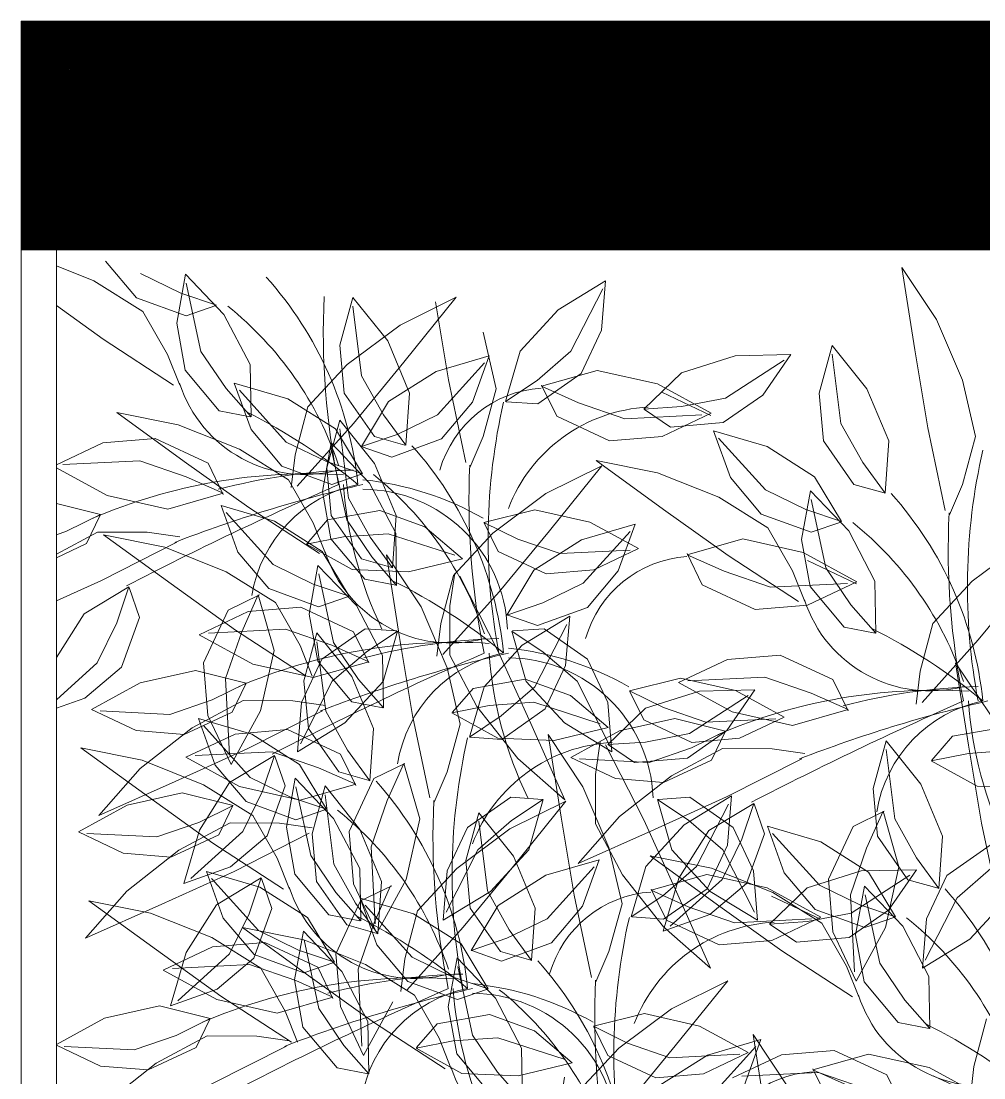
# Model space of a CAD drawing. Header units: millimetres. Extents: x 935 to 13922, y 3203 to 7816.
# Drawn here: x 8413.2 to 8522.7, y 5113.6 to 5233.8 of the extents above; entities that cross this region are included whole.
import ezdxf

# ---------------------------------------------------------------- set-up
doc = ezdxf.new("R2010")
doc.units = ezdxf.units.MM
doc.layers.get('0').update_dxf_attribs({"lineweight": 20})
for name, color, linetype, lineweight in [('campiture', 253, 'Continuous', 0), ('carpiture', 253, 'Continuous', 0), ('finestre', 141, 'Continuous', 13)]:
    doc.layers.add(name, color=color, linetype=linetype, lineweight=lineweight)
doc.layers.add('PIANTE', color=7, linetype='Continuous', lineweight=5, true_color=0x007a00)

msp = doc.modelspace()

# ---------------------------------------------------------------- hatches: boundary and pattern name
at = {"layer": 'carpiture'}
h = msp.add_hatch(dxfattribs=at)
h.set_pattern_fill('ANSI31', color=256)
h.set_pattern_definition([(45, (5391.77188, 3674.37298), (-0.0883883476, 0.0883883476), [])])
h.paths.add_polyline_path([(8723.07, 4907.79), (8693.22, 4907.79), (8413.22, 4907.79), (8413.22, 4877.79), (8723.07, 4877.79)])
h.paths.add_polyline_path([(8693.22, 4909.99), (8417.22, 4909.99), (8417.22, 4907.79), (8693.22, 4907.79)])
h.paths.add_polyline_path([(8723.07, 5207.79), (8693.22, 5207.79), (8693.22, 4907.79), (8723.07, 4907.79)])
h.paths.add_polyline_path([(8723.07, 5233.79), (8413.23, 5233.79), (8413.23, 5207.79), (8627.22, 5207.79), (8723.07, 5207.79)])

# ---------------------------------------------------------------- linework, layer by layer
for p, q in [((8413.23, 5207.79), (8413.23, 5233.79)), ((8413.23, 5233.79), (8723.07, 5233.79)), ((8627.22, 5207.79), (8417.22, 5207.79))]:
    msp.add_line(p, q)
at = {"layer": 'campiture'}
msp.add_line((8413.23, 5207.79), (8627.22, 5207.79), dxfattribs=at)
at = {"layer": 'finestre'}
for p, q in [((8413.22, 4907.79), (8413.22, 5207.79)), ((8417.22, 4907.79), (8417.22, 5207.79))]:
    msp.add_line(p, q, dxfattribs=at)
at = {"layer": 'PIANTE'}
for p, q in [((8426.32, 5202.34), (8422.8, 5206.5)), ((8421.49, 5204.27), (8417.22, 5205.98)), ((8431.37, 5202.87), (8426.8, 5205.09)), ((8430.91, 5199.46), (8431.91, 5205)), ((8431.91, 5205), (8436.28, 5200.42)), ((8517.31, 5199.87), (8513.36, 5205.79)), ((8513.36, 5205.79), (8514.84, 5196.41)), ((8427.07, 5200.78), (8421.49, 5204.27)), ((8433.67, 5196.23), (8432, 5204.01)), ((8479.69, 5204.25), (8474.3, 5200.97)), ((8479.23, 5198.64), (8479.69, 5204.25)), ((8435.45, 5201.48), (8431.37, 5202.87)), ((8475.73, 5196.24), (8479.36, 5203.33)), ((8417.22, 5201.44), (8422.54, 5197.64)), ((8431.98, 5200.28), (8426.32, 5202.34)), ((8435.37, 5201.45), (8431.98, 5200.28)), ((8449.47, 5196.93), (8450.95, 5202.35)), ((8450.95, 5202.35), (8454.9, 5197.42)), ((8451.94, 5193.47), (8450.95, 5201.37)), ((8456.31, 5199.23), (8462.69, 5202.39)), ((8462.69, 5202.39), (8456.72, 5195)), ((8460.33, 5201.86), (8461.81, 5192.98)), ((8429.87, 5195.89), (8427.07, 5200.78)), ((8436.28, 5200.42), (8439.25, 5194.74)), ((8474.3, 5200.97), (8469.95, 5196.24)), ((8431.88, 5194.09), (8430.91, 5199.46)), ((8450.3, 5194.73), (8456.31, 5199.23)), ((8520.27, 5192.96), (8517.31, 5199.87)), ((8467.24, 5191.99), (8465.76, 5198.41)), ((8476.91, 5193.71), (8479.23, 5198.64)), ((8422.54, 5197.64), (8430.56, 5192.4)), ((8449.97, 5191.5), (8449.47, 5196.93)), ((8454.9, 5197.42), (8457.37, 5191.5)), ((8503.98, 5191.48), (8505.46, 5196.9)), ((8505.46, 5196.9), (8509.41, 5191.97)), ((8431.26, 5192.4), (8429.87, 5195.89)), ((8436.52, 5192.02), (8433.67, 5196.23)), ((8466.46, 5195.74), (8460.4, 5193.96)), ((8464.56, 5190.44), (8466.46, 5195.74)), ((8469.95, 5196.24), (8468.31, 5190.52)), ((8471.89, 5192.91), (8475.73, 5196.24)), ((8494.43, 5195.73), (8488.31, 5193.81)), ((8500.75, 5195.88), (8494.43, 5195.73)), ((8497.55, 5191.25), (8500.75, 5195.88)), ((8506.45, 5188.02), (8505.46, 5195.92)), ((8514.84, 5196.41), (8516.32, 5187.53)), ((8439.25, 5194.74), (8439.36, 5188.78)), ((8445.81, 5189.91), (8450.3, 5194.73)), ((8456.72, 5195), (8451, 5188.05)), ((8460.56, 5189.03), (8465.9, 5194.93)), ((8493.31, 5190.92), (8500, 5195.24)), ((8435.75, 5189.48), (8431.88, 5194.09)), ((8454.41, 5189.03), (8451.94, 5193.47)), ((8460.4, 5193.96), (8454.98, 5190.52)), ((8461.81, 5192.98), (8463.78, 5183.6)), ((8471.97, 5190.26), (8476.91, 5193.71)), ((8478.71, 5194.07), (8472.39, 5192.27)), ((8485.6, 5192.53), (8478.71, 5194.07)), ((8488.31, 5193.81), (8484.02, 5189.68)), ((8521.75, 5186.54), (8520.27, 5192.96)), ((8439.36, 5188.78), (8436.52, 5192.02)), ((8439.36, 5187.34), (8437.46, 5192.63)), ((8437.46, 5192.63), (8443.53, 5190.85)), ((8443.37, 5185.92), (8438.03, 5191.82)), ((8465.76, 5186.56), (8467.24, 5191.99)), ((8468.31, 5190.52), (8471.89, 5192.91)), ((8472.39, 5192.4), (8474.12, 5188.85)), ((8472.39, 5192.27), (8476.6, 5190.39)), ((8491.7, 5189.19), (8485.6, 5192.53)), ((8509.41, 5191.97), (8511.88, 5186.05)), ((8443.53, 5190.85), (8448.95, 5187.42)), ((8453.42, 5186.56), (8449.97, 5191.5)), ((8454.98, 5190.52), (8451.91, 5185.42)), ((8457.37, 5191.5), (8456.96, 5185.55)), ((8491.67, 5188.96), (8486.07, 5191.6)), ((8488.32, 5189.96), (8493.31, 5190.92)), ((8493.07, 5188.14), (8497.55, 5191.25)), ((8504.47, 5186.05), (8503.98, 5191.48)), ((8439.28, 5188.8), (8435.75, 5189.48)), ((8444.37, 5184.47), (8445.81, 5189.91)), ((8461.04, 5186.28), (8464.56, 5190.44)), ((8468.39, 5190.51), (8471.97, 5190.26)), ((8476.6, 5190.39), (8481.89, 5188.57)), ((8484.02, 5189.68), (8488.32, 5189.96)), ((8484.09, 5189.63), (8487.07, 5187.62)), ((8431.08, 5187.89), (8424.1, 5189.29)), ((8424.1, 5189.29), (8431.77, 5183.71)), ((8447.97, 5183), (8449.45, 5188.43)), ((8449.45, 5188.43), (8453.4, 5183.49)), ((8456.96, 5185.55), (8454.41, 5189.03)), ((8455.99, 5186.8), (8460.56, 5189.03)), ((8474.12, 5188.85), (8480.12, 5186.05)), ((8481.89, 5188.57), (8490.63, 5189.01)), ((8486.1, 5186.55), (8491.7, 5189.19)), ((8487.07, 5187.62), (8493.07, 5188.14)), ((8438.06, 5185.1), (8431.08, 5187.89)), ((8442.88, 5183.17), (8439.36, 5187.34)), ((8451, 5188.05), (8444.6, 5180.92)), ((8448.95, 5187.42), (8452.02, 5182.32)), ((8450.43, 5179.54), (8449.45, 5187.44)), ((8493.87, 5181.89), (8491.97, 5187.18)), ((8491.97, 5187.18), (8498.04, 5185.41)), ((8508.92, 5183.58), (8506.45, 5188.02)), ((8516.32, 5187.53), (8518.29, 5178.15)), ((8422.49, 5185.82), (8417.22, 5183.33)), ((8428.46, 5186.32), (8422.49, 5185.82)), ((8434.47, 5183.52), (8428.46, 5186.32)), ((8447.94, 5183.7), (8443.37, 5185.92)), ((8447.48, 5180.29), (8448.48, 5185.83)), ((8448.48, 5185.83), (8452.84, 5181.26)), ((8451.91, 5185.42), (8455.99, 5186.8)), ((8456.87, 5185.57), (8453.42, 5186.56)), ((8455.38, 5184.22), (8461.04, 5186.28)), ((8464.28, 5183.11), (8465.76, 5186.56)), ((8480.12, 5186.05), (8486.1, 5186.55)), ((8497.88, 5180.47), (8492.54, 5186.37)), ((8507.93, 5181.11), (8504.47, 5186.05)), ((8511.88, 5186.05), (8511.47, 5180.1)), ((8520.27, 5181.11), (8521.75, 5186.54)), ((8443.64, 5181.61), (8438.06, 5185.1)), ((8450.24, 5177.07), (8448.56, 5184.85)), ((8451.99, 5185.39), (8455.38, 5184.22)), ((8498.04, 5185.41), (8503.46, 5181.97)), ((8426.7, 5183.8), (8417.96, 5183.37)), ((8431.99, 5181.98), (8426.7, 5183.8)), ((8431.77, 5183.71), (8439.1, 5178.47)), ((8436.2, 5179.97), (8434.47, 5183.52)), ((8443.93, 5180.74), (8444.37, 5184.47)), ((8452.02, 5182.32), (8447.94, 5183.7)), ((8453.4, 5183.49), (8455.86, 5177.57)), ((8485.58, 5182.44), (8478.6, 5183.84)), ((8478.6, 5183.84), (8486.28, 5178.26)), ((8511.47, 5180.1), (8508.92, 5183.58)), ((8417.22, 5183), (8422.99, 5179.84)), ((8448.54, 5181.11), (8442.88, 5183.17)), ((8448.46, 5177.57), (8447.97, 5183)), ((8451.94, 5182.28), (8448.54, 5181.11)), ((8472.88, 5180.06), (8479.26, 5183.22)), ((8479.26, 5183.22), (8473.29, 5175.84)), ((8492.56, 5179.65), (8485.58, 5182.44)), ((8436.2, 5180.1), (8431.99, 5181.98)), ((8446.43, 5176.73), (8443.64, 5181.61)), ((8452.84, 5181.26), (8455.81, 5175.57)), ((8497.39, 5177.72), (8493.87, 5181.89)), ((8503.46, 5181.97), (8506.53, 5176.87)), ((8511.38, 5180.13), (8507.93, 5181.11)), ((8518.79, 5177.66), (8520.27, 5181.11)), ((8422.99, 5179.84), (8429.88, 5178.3)), ((8429.88, 5178.3), (8436.2, 5180.1)), ((8448.44, 5174.93), (8447.48, 5180.29)), ((8466.86, 5175.56), (8472.88, 5180.06)), ((8502.44, 5178.25), (8497.88, 5180.47)), ((8501.98, 5174.84), (8502.99, 5180.38)), ((8502.99, 5180.38), (8507.35, 5175.81)), ((8417.22, 5178.93), (8422.25, 5177.68)), ((8437.86, 5173.41), (8435.96, 5178.71)), ((8435.96, 5178.71), (8442.02, 5176.93)), ((8452.9, 5175.1), (8450.43, 5179.54)), ((8498.15, 5176.16), (8492.56, 5179.65)), ((8504.74, 5171.62), (8503.07, 5179.4)), ((8422.25, 5177.68), (8418.38, 5175.77)), ((8422.21, 5177.6), (8420.64, 5174.37)), ((8441.86, 5171.99), (8436.53, 5177.9)), ((8439.1, 5178.47), (8447.13, 5173.24)), ((8448.06, 5177.08), (8453.99, 5178.12)), ((8451.92, 5172.63), (8448.46, 5177.57)), ((8453.99, 5178.12), (8459.12, 5176.27)), ((8455.86, 5177.57), (8455.45, 5171.63)), ((8471.63, 5178.23), (8465.85, 5176.79)), ((8477.89, 5176.83), (8471.63, 5178.23)), ((8486.28, 5178.26), (8493.61, 5173.02)), ((8503.05, 5175.66), (8497.39, 5177.72)), ((8506.53, 5176.87), (8502.44, 5178.25)), ((8442.02, 5176.93), (8447.44, 5173.49)), ((8445.7, 5174.36), (8448.06, 5177.08)), ((8447.83, 5173.24), (8446.43, 5176.73)), ((8453.08, 5172.86), (8450.24, 5177.07)), ((8459.12, 5176.27), (8463.41, 5172.64)), ((8465.85, 5176.79), (8469.71, 5174.89)), ((8465.88, 5176.72), (8467.45, 5173.49)), ((8483.03, 5176.57), (8476.96, 5174.79)), ((8483.44, 5173.8), (8477.89, 5176.83)), ((8481.13, 5171.27), (8483.03, 5176.57)), ((8500.94, 5171.28), (8498.15, 5176.16)), ((8506.45, 5176.83), (8503.05, 5175.66)), ((8418.38, 5175.77), (8417.22, 5175.36)), ((8421.91, 5175.69), (8417.22, 5173.19)), ((8427.54, 5175.67), (8421.91, 5175.69)), ((8429.57, 5173.97), (8422.59, 5175.36)), ((8422.59, 5175.36), (8430.27, 5169.78)), ((8431.26, 5175.13), (8427.54, 5175.67)), ((8445.65, 5174.3), (8449.88, 5175.14)), ((8452.31, 5170.31), (8448.44, 5174.93)), ((8449.88, 5175.14), (8454.94, 5175.5)), ((8455.45, 5171.63), (8452.9, 5175.1)), ((8454.94, 5175.5), (8462.52, 5173.06)), ((8455.81, 5175.57), (8455.92, 5169.62)), ((8462.37, 5170.74), (8466.86, 5175.56)), ((8473.29, 5175.84), (8467.57, 5168.88)), ((8477.12, 5169.86), (8482.46, 5175.76)), ((8495.28, 5174.9), (8488.96, 5173.1)), ((8502.16, 5173.36), (8495.28, 5174.9)), ((8507.35, 5175.81), (8510.32, 5170.12)), ((8420.64, 5174.37), (8417.22, 5172.77)), ((8422.37, 5170.19), (8430.91, 5174.53)), ((8436.55, 5171.17), (8429.57, 5173.97)), ((8450.86, 5171.41), (8445.65, 5174.3)), ((8469.71, 5174.89), (8474.52, 5173.23)), ((8476.96, 5174.79), (8471.54, 5171.36)), ((8478.35, 5171.4), (8483.44, 5173.8)), ((8502.95, 5169.48), (8501.98, 5174.84)), ((8521.37, 5170.11), (8527.39, 5174.61)), ((8441.38, 5169.25), (8437.86, 5173.41)), ((8447.44, 5173.49), (8450.51, 5168.39)), ((8455.37, 5171.65), (8451.92, 5172.63)), ((8455.92, 5169.62), (8453.08, 5172.86)), ((8458.71, 5167.17), (8454.76, 5173.09)), ((8454.76, 5173.09), (8456.24, 5163.71)), ((8463.41, 5172.64), (8457.27, 5171.15)), ((8467.45, 5173.49), (8472.91, 5170.94)), ((8474.52, 5173.23), (8482.46, 5173.63)), ((8488.95, 5173.24), (8490.68, 5169.68)), ((8488.96, 5173.1), (8493.17, 5171.22)), ((8493.61, 5173.02), (8501.64, 5167.79)), ((8508.26, 5170.03), (8502.16, 5173.36)), ((8446.43, 5169.77), (8441.86, 5171.99)), ((8445.97, 5166.36), (8446.97, 5171.9)), ((8446.97, 5171.9), (8451.34, 5167.33)), ((8457.27, 5171.15), (8450.86, 5171.41)), ((8471.54, 5171.36), (8468.47, 5166.25)), ((8472.91, 5170.94), (8478.35, 5171.4)), ((8508.23, 5169.79), (8502.64, 5172.44)), ((8507.59, 5167.41), (8504.74, 5171.62)), ((8417.22, 5167.85), (8422.37, 5170.19)), ((8442.13, 5167.68), (8436.55, 5171.17)), ((8448.73, 5163.14), (8447.06, 5170.92)), ((8455.84, 5169.63), (8452.31, 5170.31)), ((8460.94, 5165.3), (8462.37, 5170.74)), ((8462.52, 5171.02), (8461.98, 5167.3)), ((8467.46, 5162.12), (8463.12, 5170.67)), ((8477.61, 5167.11), (8481.13, 5171.27)), ((8493.17, 5171.22), (8498.45, 5169.4)), ((8502.33, 5167.79), (8500.94, 5171.28)), ((8510.32, 5170.12), (8510.43, 5164.17)), ((8516.88, 5165.29), (8521.37, 5170.11)), ((8527.8, 5170.39), (8522.07, 5163.43)), ((8420.37, 5166.38), (8425.47, 5169.45)), ((8425.47, 5169.45), (8424.09, 5165.37)), ((8425.5, 5169.37), (8426.68, 5165.98)), ((8430.27, 5169.78), (8437.6, 5164.54)), ((8447.04, 5167.18), (8441.38, 5169.25)), ((8450.51, 5168.39), (8446.43, 5169.77)), ((8472.56, 5167.64), (8477.12, 5169.86)), ((8490.68, 5169.68), (8496.69, 5166.88)), ((8498.45, 5169.4), (8507.19, 5169.84)), ((8502.66, 5167.39), (8508.26, 5170.03)), ((8506.82, 5164.86), (8502.95, 5169.48)), ((8440.31, 5168.55), (8436.76, 5166.82)), ((8440.17, 5168.55), (8438.3, 5164.34)), ((8441.98, 5162.23), (8440.17, 5168.55)), ((8450.43, 5168.36), (8447.04, 5167.18)), ((8467.57, 5168.88), (8461.17, 5161.75)), ((8439.05, 5166.65), (8433.45, 5164.01)), ((8436.76, 5166.82), (8433.96, 5160.82)), ((8445.03, 5167.15), (8439.05, 5166.65)), ((8444.93, 5162.8), (8442.13, 5167.68)), ((8451.03, 5164.35), (8445.03, 5167.15)), ((8451.34, 5167.33), (8454.31, 5161.64)), ((8461.67, 5160.26), (8458.71, 5167.17)), ((8461.98, 5167.3), (8461.96, 5161.67)), ((8468.47, 5166.25), (8472.56, 5167.64)), ((8471.95, 5165.05), (8477.61, 5167.11)), ((8496.69, 5166.88), (8502.66, 5167.39)), ((8510.43, 5164.17), (8507.59, 5167.41)), ((8417.22, 5161.41), (8420.37, 5166.38)), ((8424.09, 5165.37), (8421.87, 5160.8)), ((8426.68, 5165.98), (8424.62, 5160.32)), ((8446.94, 5161), (8445.97, 5166.36)), ((8460.49, 5161.57), (8460.94, 5165.3)), ((8468.55, 5166.22), (8471.95, 5165.05)), ((8475.61, 5166.11), (8470.21, 5162.82)), ((8475.14, 5160.5), (8475.61, 5166.11)), ((8515.45, 5159.85), (8516.88, 5165.29)), ((8443.27, 5164.64), (8434.52, 5164.2)), ((8438.3, 5164.34), (8436.47, 5159.05)), ((8437.6, 5164.54), (8445.62, 5159.31)), ((8448.55, 5162.81), (8443.27, 5164.64)), ((8445.38, 5158.78), (8446.86, 5164.21)), ((8446.86, 5164.21), (8450.81, 5159.27)), ((8452.35, 5164.69), (8447.42, 5161.24)), ((8452.76, 5160.8), (8451.03, 5164.35)), ((8455.94, 5164.44), (8452.35, 5164.69)), ((8456.02, 5164.43), (8452.44, 5162.04)), ((8454.38, 5158.7), (8456.02, 5164.43)), ((8470.66, 5158.7), (8469.01, 5164.43)), ((8469.01, 5164.43), (8472.6, 5162.04)), ((8469.1, 5164.44), (8472.68, 5164.69)), ((8471.64, 5158.1), (8475.27, 5165.18)), ((8472.68, 5164.69), (8477.62, 5161.24)), ((8510.35, 5164.18), (8506.82, 5164.86)), ((8433.45, 5164.01), (8439.56, 5160.68)), ((8447.85, 5155.32), (8446.86, 5163.22)), ((8451.58, 5158.93), (8448.73, 5163.14)), ((8456.24, 5163.71), (8457.72, 5154.83)), ((8522.07, 5163.43), (8515.68, 5156.3)), ((8440.43, 5155.34), (8441.98, 5162.23)), ((8446.32, 5159.31), (8444.93, 5162.8)), ((8452.76, 5160.94), (8448.55, 5162.81)), ((8452.44, 5162.04), (8448.6, 5158.71)), ((8470.21, 5162.82), (8465.86, 5158.1)), ((8471.19, 5153.92), (8467.46, 5162.12)), ((8472.6, 5162.04), (8476.44, 5158.71)), ((8499.54, 5161.7), (8493.56, 5161.2)), ((8505.54, 5158.9), (8499.54, 5161.7)), ((8421.87, 5160.8), (8417.22, 5156.59)), ((8433.96, 5160.82), (8434.46, 5154.84)), ((8439.56, 5160.68), (8446.44, 5159.13)), ((8447.42, 5161.24), (8445.1, 5156.3)), ((8446.44, 5159.13), (8452.76, 5160.94)), ((8450.81, 5156.38), (8446.94, 5161)), ((8454.31, 5161.64), (8454.42, 5155.69)), ((8461.96, 5161.67), (8465.05, 5155.86)), ((8472.82, 5155.57), (8475.14, 5160.5)), ((8477.62, 5161.24), (8479.94, 5156.3)), ((8493.56, 5161.2), (8487.96, 5158.56)), ((8523.44, 5154.91), (8519.49, 5160.83)), ((8519.49, 5160.83), (8520.97, 5151.45)), ((8424.62, 5160.32), (8420.45, 5156.8)), ((8426.77, 5158.54), (8433.03, 5159.95)), ((8433.03, 5159.95), (8438.81, 5158.51)), ((8463.15, 5153.84), (8461.67, 5160.26)), ((8515, 5156.12), (8515.45, 5159.85)), ((8421.23, 5155.51), (8426.77, 5158.54)), ((8438.81, 5158.51), (8434.95, 5156.6)), ((8436.47, 5159.05), (8436.91, 5150.31)), ((8438.78, 5158.43), (8437.21, 5155.2)), ((8448.6, 5158.71), (8444.97, 5151.62)), ((8445.88, 5153.35), (8445.38, 5158.78)), ((8450.03, 5153.98), (8454.38, 5158.7)), ((8450.81, 5159.27), (8453.28, 5153.35)), ((8454.42, 5155.69), (8451.58, 5158.93)), ((8465.86, 5158.1), (8464.22, 5152.37)), ((8464.62, 5157.91), (8470.55, 5158.95)), ((8467.8, 5154.77), (8471.64, 5158.1)), ((8470.55, 5158.95), (8475.68, 5157.11)), ((8475, 5153.98), (8470.66, 5158.7)), ((8476.44, 5158.71), (8480.07, 5151.62)), ((8488.19, 5159.06), (8482.41, 5157.63)), ((8487.96, 5158.56), (8494.06, 5155.23)), ((8494.45, 5157.66), (8488.19, 5159.06)), ((8497.78, 5159.19), (8489.03, 5158.75)), ((8503.06, 5157.36), (8497.78, 5159.19)), ((8507.27, 5155.35), (8505.54, 5158.9)), ((8462.27, 5155.19), (8464.62, 5157.91)), ((8475.68, 5157.11), (8479.98, 5153.47)), ((8482.41, 5157.63), (8486.28, 5155.72)), ((8482.45, 5157.55), (8484.02, 5154.32)), ((8490.35, 5157.58), (8484.22, 5155.67)), ((8489.23, 5152.78), (8495.91, 5157.1)), ((8496.66, 5157.73), (8490.35, 5157.58)), ((8493.46, 5153.11), (8496.66, 5157.73)), ((8500, 5154.63), (8494.45, 5157.66)), ((8507.27, 5155.49), (8503.06, 5157.36)), ((8420.45, 5156.8), (8417.22, 5155.64)), ((8434.95, 5156.6), (8430.14, 5154.94)), ((8438.48, 5156.52), (8432.67, 5153.43)), ((8444.11, 5156.5), (8438.48, 5156.52)), ((8447.83, 5155.96), (8444.11, 5156.5)), ((8445.1, 5156.3), (8444.63, 5150.7)), ((8454.34, 5155.7), (8450.81, 5156.38)), ((8462.21, 5155.13), (8466.44, 5155.97)), ((8465.05, 5155.86), (8469.7, 5149.95)), ((8466.44, 5155.97), (8471.51, 5156.33)), ((8471.51, 5156.33), (8479.08, 5153.89)), ((8479.94, 5156.3), (8480.4, 5150.7)), ((8486.28, 5155.72), (8491.08, 5154.06)), ((8426.31, 5153.11), (8421.23, 5155.51)), ((8430.14, 5154.94), (8422.2, 5155.34)), ((8437.21, 5155.2), (8431.75, 5152.65)), ((8435.28, 5149.19), (8433.38, 5154.49)), ((8433.38, 5154.49), (8439.44, 5152.71)), ((8434.46, 5154.84), (8437.1, 5149.24)), ((8437.1, 5149.24), (8440.43, 5155.34)), ((8438.93, 5151.02), (8447.48, 5155.36)), ((8450.32, 5150.88), (8447.85, 5155.32)), ((8457.72, 5154.83), (8459.7, 5145.45)), ((8467.43, 5152.24), (8462.21, 5155.13)), ((8464.22, 5152.37), (8467.8, 5154.77)), ((8467.89, 5152.11), (8472.82, 5155.57)), ((8484.22, 5155.67), (8479.93, 5151.53)), ((8481.28, 5153.09), (8487.54, 5154.5)), ((8487.54, 5154.5), (8493.32, 5153.06)), ((8494.06, 5155.23), (8500.95, 5153.68)), ((8494.91, 5152.23), (8500, 5154.63)), ((8500.95, 5153.68), (8507.27, 5155.49)), ((8432.67, 5153.43), (8426.76, 5148.78)), ((8439.28, 5147.78), (8433.94, 5153.68)), ((8444.63, 5150.7), (8450.03, 5153.98)), ((8449.33, 5148.41), (8445.88, 5153.35)), ((8453.28, 5153.35), (8452.87, 5147.41)), ((8461.67, 5148.41), (8463.15, 5153.84)), ((8475.04, 5145.25), (8471.19, 5153.92)), ((8479.98, 5153.47), (8473.84, 5151.98)), ((8480.4, 5150.7), (8475, 5153.98)), ((8484.02, 5154.32), (8489.48, 5151.77)), ((8491.08, 5154.06), (8499.03, 5154.46)), ((8519.13, 5152.46), (8525.06, 5153.5)), ((8431.75, 5152.65), (8426.31, 5153.11)), ((8437.55, 5152.72), (8431.95, 5150.08)), ((8443.52, 5153.23), (8437.55, 5152.72)), ((8439.44, 5152.71), (8444.86, 5149.27)), ((8449.53, 5150.43), (8443.52, 5153.23)), ((8464.3, 5152.36), (8467.89, 5152.11)), ((8473.84, 5151.98), (8467.43, 5152.24)), ((8477.1, 5146.73), (8473.16, 5152.66)), ((8473.16, 5152.66), (8474.64, 5143.28)), ((8475.73, 5150.06), (8481.28, 5153.09)), ((8484.24, 5151.81), (8489.23, 5152.78)), ((8488.98, 5149.99), (8493.46, 5153.11)), ((8493.32, 5153.06), (8489.46, 5151.15)), ((8489.48, 5151.77), (8494.91, 5152.23)), ((8493.29, 5152.98), (8491.72, 5149.75)), ((8516.78, 5149.75), (8519.13, 5152.46)), ((8426.99, 5149.75), (8420.01, 5151.14)), ((8420.01, 5151.14), (8427.69, 5145.56)), ((8430.73, 5147.3), (8438.93, 5151.02)), ((8452.87, 5147.41), (8450.32, 5150.88)), ((8479.08, 5151.85), (8478.55, 5148.13)), ((8484.02, 5142.95), (8479.69, 5151.5)), ((8479.93, 5151.53), (8484.24, 5151.81)), ((8480, 5151.48), (8482.98, 5149.47)), ((8489.46, 5151.15), (8484.65, 5149.49)), ((8492.99, 5151.07), (8487.17, 5147.98)), ((8498.62, 5151.05), (8492.99, 5151.07)), ((8502.33, 5150.51), (8498.62, 5151.05)), ((8510.11, 5146.52), (8511.59, 5151.95)), ((8511.59, 5151.95), (8515.54, 5147.01)), ((8512.58, 5143.06), (8511.59, 5150.96)), ((8520.95, 5150.52), (8526.02, 5150.88)), ((8520.97, 5151.45), (8522.45, 5142.57)), ((8433.97, 5146.95), (8426.99, 5149.75)), ((8431.95, 5150.08), (8438.05, 5146.75)), ((8441.76, 5150.71), (8433.02, 5150.27)), ((8436.93, 5147.21), (8442.04, 5150.28)), ((8442.04, 5150.28), (8440.65, 5146.2)), ((8447.05, 5148.88), (8441.76, 5150.71)), ((8442.07, 5150.21), (8443.24, 5146.81)), ((8451.26, 5146.87), (8449.53, 5150.43)), ((8469.7, 5149.95), (8475.04, 5145.25)), ((8480.82, 5147.66), (8475.73, 5150.06)), ((8484.65, 5149.49), (8476.71, 5149.89)), ((8482.98, 5149.47), (8488.98, 5149.99)), ((8491.72, 5149.75), (8486.25, 5147.21)), ((8493.44, 5145.58), (8501.99, 5149.91)), ((8516.72, 5149.68), (8520.95, 5150.52)), ((8521.93, 5146.79), (8516.72, 5149.68)), ((8426.76, 5148.78), (8422.06, 5143.44)), ((8438.79, 5145.03), (8435.28, 5149.19)), ((8444.86, 5149.27), (8447.93, 5144.17)), ((8451.26, 5147.01), (8447.05, 5148.88)), ((8456.87, 5149.38), (8453.32, 5147.65)), ((8456.74, 5149.38), (8454.86, 5145.17)), ((8458.54, 5143.06), (8456.74, 5149.38)), ((8422.06, 5143.44), (8430.73, 5147.3)), ((8443.85, 5145.55), (8439.28, 5147.78)), ((8443.39, 5142.14), (8444.39, 5147.68)), ((8444.39, 5147.68), (8448.75, 5143.11)), ((8452.79, 5147.43), (8449.33, 5148.41)), ((8453.32, 5147.65), (8450.52, 5141.65)), ((8460.19, 5144.96), (8461.67, 5148.41)), ((8478.55, 5148.13), (8478.52, 5142.5)), ((8486.25, 5147.21), (8480.82, 5147.66)), ((8487.17, 5147.98), (8481.27, 5143.34)), ((8433.5, 5141.79), (8436.93, 5147.21)), ((8439.55, 5143.46), (8433.97, 5146.95)), ((8438.05, 5146.75), (8444.94, 5145.21)), ((8440.65, 5146.2), (8438.43, 5141.63)), ((8443.24, 5146.81), (8441.18, 5141.15)), ((8446.15, 5138.92), (8444.47, 5146.7)), ((8444.94, 5145.21), (8451.26, 5147.01)), ((8446.3, 5141.38), (8447.78, 5146.81)), ((8447.78, 5146.81), (8451.73, 5141.87)), ((8480.07, 5139.82), (8477.1, 5146.73)), ((8510.61, 5141.09), (8510.11, 5146.52)), ((8515.54, 5147.01), (8518.01, 5141.09)), ((8528.34, 5146.53), (8521.93, 5146.79)), ((8425.27, 5144.62), (8431.53, 5146.02)), ((8427.69, 5145.56), (8435.01, 5140.32)), ((8431.53, 5146.02), (8437.31, 5144.58)), ((8444.45, 5142.96), (8438.79, 5145.03)), ((8447.93, 5144.17), (8443.85, 5145.55)), ((8448.77, 5137.92), (8447.78, 5145.82)), ((8454.86, 5145.17), (8453.04, 5139.89)), ((8468.92, 5145.52), (8463.98, 5142.07)), ((8468.79, 5141.92), (8475.17, 5145.07)), ((8472.5, 5145.27), (8468.92, 5145.52)), ((8472.59, 5145.26), (8469, 5142.87)), ((8475.17, 5145.07), (8469.2, 5137.69)), ((8470.94, 5139.54), (8472.59, 5145.26)), ((8485.24, 5141.85), (8493.44, 5145.58)), ((8487.23, 5139.54), (8485.58, 5145.26)), ((8485.58, 5145.26), (8489.16, 5142.87)), ((8485.66, 5145.27), (8489.25, 5145.52)), ((8494, 5145.67), (8488.6, 5142.38)), ((8489.25, 5145.52), (8494.18, 5142.07)), ((8493.54, 5140.06), (8494, 5145.67)), ((8419.72, 5141.58), (8425.27, 5144.62)), ((8437.31, 5144.58), (8433.44, 5142.67)), ((8437.27, 5144.5), (8435.7, 5141.27)), ((8447.85, 5144.14), (8444.45, 5142.96)), ((8463.78, 5138.34), (8465.26, 5143.77)), ((8465.26, 5143.77), (8469.21, 5138.84)), ((8490.04, 5137.66), (8493.67, 5144.74)), ((8491.44, 5141.76), (8496.55, 5144.83)), ((8496.55, 5144.83), (8495.16, 5140.75)), ((8496.58, 5144.76), (8497.75, 5141.36)), ((8511.38, 5143.93), (8507.83, 5142.2)), ((8511.25, 5143.93), (8509.37, 5139.72)), ((8513.05, 5137.61), (8511.25, 5143.93)), ((8433.44, 5142.67), (8428.64, 5141.01)), ((8436.97, 5142.6), (8431.16, 5139.51)), ((8442.6, 5142.57), (8436.97, 5142.6)), ((8442.34, 5138.58), (8439.55, 5143.46)), ((8446.32, 5142.04), (8442.6, 5142.57)), ((8448.75, 5143.11), (8451.73, 5137.42)), ((8457, 5136.17), (8458.54, 5143.06)), ((8469, 5142.87), (8465.16, 5139.54)), ((8466.25, 5134.89), (8465.26, 5142.79)), ((8474.64, 5143.28), (8476.12, 5134.4)), ((8481.27, 5143.34), (8476.57, 5137.99)), ((8478.52, 5142.5), (8481.61, 5136.69)), ((8487.75, 5134.76), (8484.02, 5142.95)), ((8489.16, 5142.87), (8493, 5139.54)), ((8515.05, 5138.62), (8512.58, 5143.06)), ((8522.45, 5142.57), (8524.43, 5133.19)), ((8424.81, 5139.18), (8419.72, 5141.58)), ((8428.64, 5141.01), (8420.69, 5141.41)), ((8435.7, 5141.27), (8430.24, 5138.73)), ((8431.72, 5135.73), (8433.5, 5141.79)), ((8438.43, 5141.63), (8432.53, 5136.3)), ((8437.43, 5137.1), (8445.97, 5141.43)), ((8444.35, 5136.78), (8443.39, 5142.14)), ((8446.8, 5135.95), (8446.3, 5141.38)), ((8450.52, 5141.65), (8451.02, 5135.67)), ((8451.73, 5141.87), (8454.2, 5135.95)), ((8463.98, 5142.07), (8461.66, 5137.14)), ((8462.77, 5137.41), (8468.79, 5141.92)), ((8476.57, 5137.99), (8485.24, 5141.85)), ((8488.6, 5142.38), (8484.26, 5137.66)), ((8488.01, 5136.34), (8491.44, 5141.76)), ((8494.18, 5142.07), (8496.5, 5137.14)), ((8497.75, 5141.36), (8495.69, 5135.7)), ((8500.01, 5136.93), (8498.1, 5142.22)), ((8498.1, 5142.22), (8504.17, 5140.45)), ((8504.01, 5135.51), (8498.67, 5141.42)), ((8507.83, 5142.2), (8505.03, 5136.2)), ((8435.01, 5140.32), (8443.04, 5135.09)), ((8441.18, 5141.15), (8437.02, 5137.63)), ((8491.22, 5135.13), (8493.54, 5140.06)), ((8495.16, 5140.75), (8492.94, 5136.18)), ((8504.17, 5140.45), (8509.59, 5137.01)), ((8514.06, 5136.15), (8510.61, 5141.09)), ((8518.01, 5141.09), (8517.6, 5135.15)), ((8523.43, 5140.07), (8518.49, 5136.62)), ((8430.24, 5138.73), (8424.81, 5139.18)), ((8431.16, 5139.51), (8425.25, 5134.86)), ((8448.99, 5134.71), (8446.15, 5138.92)), ((8453.04, 5139.89), (8453.48, 5131.14)), ((8465.16, 5139.54), (8461.54, 5132.46)), ((8466.6, 5134.81), (8470.94, 5139.54)), ((8481.55, 5133.41), (8480.07, 5139.82)), ((8491.72, 5137.48), (8484.74, 5138.88)), ((8484.74, 5138.88), (8492.42, 5133.3)), ((8491.57, 5134.81), (8487.23, 5139.54)), ((8493, 5139.54), (8496.63, 5132.46)), ((8509.37, 5139.72), (8507.55, 5134.44)), ((8443.74, 5135.09), (8442.34, 5138.58)), ((8451.24, 5133.48), (8448.77, 5137.92)), ((8469.2, 5137.69), (8463.48, 5130.74)), ((8464.27, 5132.91), (8463.78, 5138.34)), ((8469.21, 5138.84), (8471.68, 5132.91)), ((8478.94, 5138.42), (8472.87, 5136.65)), ((8477.04, 5133.13), (8478.94, 5138.42)), ((8484.26, 5137.66), (8482.61, 5131.94)), ((8486.2, 5134.33), (8490.04, 5137.66)), ((8517.6, 5135.15), (8515.05, 5138.62)), ((8429.23, 5133.37), (8437.43, 5137.1)), ((8437.02, 5137.63), (8431.72, 5135.73)), ((8436.2, 5131.79), (8434.3, 5137.09)), ((8434.3, 5137.09), (8440.36, 5135.31)), ((8448.22, 5132.16), (8444.35, 5136.78)), ((8451.73, 5137.42), (8451.83, 5131.47)), ((8458.28, 5132.6), (8462.77, 5137.41)), ((8461.66, 5137.14), (8461.2, 5131.53)), ((8472.87, 5136.65), (8467.46, 5133.21)), ((8473.04, 5131.71), (8478.37, 5137.62)), ((8481.61, 5136.69), (8486.26, 5130.78)), ((8491.19, 5136.76), (8484.87, 5134.95)), ((8498.07, 5135.21), (8491.19, 5136.76)), ((8498.7, 5134.69), (8491.72, 5137.48)), ((8496.5, 5137.14), (8496.97, 5131.53)), ((8503.52, 5132.76), (8500.01, 5136.93)), ((8508.74, 5137.15), (8502.62, 5135.23)), ((8507.62, 5132.34), (8514.3, 5136.66)), ((8515.06, 5137.29), (8508.74, 5137.15)), ((8509.59, 5137.01), (8512.66, 5131.91)), ((8511.51, 5130.72), (8513.05, 5137.61)), ((8511.85, 5132.67), (8515.06, 5137.29)), ((8518.49, 5136.62), (8516.17, 5131.69)), ((8523.51, 5137.42), (8519.67, 5134.09)), ((8440.2, 5130.38), (8434.86, 5136.28)), ((8435.43, 5133.29), (8440.53, 5136.36)), ((8440.53, 5136.36), (8439.15, 5132.27)), ((8440.36, 5135.31), (8445.78, 5131.87)), ((8440.56, 5136.28), (8441.74, 5132.88)), ((8450.25, 5131.02), (8446.8, 5135.95)), ((8451.02, 5135.67), (8453.66, 5130.07)), ((8455.37, 5135.46), (8451.82, 5133.73)), ((8455.23, 5135.45), (8453.36, 5131.24)), ((8453.66, 5130.07), (8457, 5136.17)), ((8454.2, 5135.95), (8453.79, 5130.01)), ((8486.23, 5130.28), (8488.01, 5136.34)), ((8492.94, 5136.18), (8487.04, 5130.85)), ((8495.69, 5135.7), (8491.53, 5132.18)), ((8508.58, 5133.29), (8504.01, 5135.51)), ((8505.03, 5136.2), (8505.53, 5130.22)), ((8508.12, 5129.88), (8509.12, 5135.42)), ((8509.12, 5135.42), (8513.48, 5130.85)), ((8517.52, 5135.17), (8514.06, 5136.15)), ((8425.25, 5134.86), (8420.55, 5129.51)), ((8451.83, 5131.47), (8448.99, 5134.71)), ((8453.67, 5128.75), (8451.77, 5134.05)), ((8451.77, 5134.05), (8457.84, 5132.27)), ((8461.2, 5131.53), (8466.6, 5134.81)), ((8468.72, 5130.45), (8466.25, 5134.89)), ((8476.12, 5134.4), (8478.09, 5125.02)), ((8482.61, 5131.94), (8486.2, 5134.33)), ((8484.87, 5135.09), (8486.6, 5131.54)), ((8484.87, 5134.95), (8489.08, 5133.08)), ((8486.28, 5131.67), (8491.22, 5135.13)), ((8491.61, 5126.08), (8487.75, 5134.76)), ((8496.97, 5131.53), (8491.57, 5134.81)), ((8504.17, 5131.88), (8498.07, 5135.21)), ((8502.62, 5135.23), (8498.33, 5131.1)), ((8504.14, 5131.65), (8498.55, 5134.29)), ((8504.28, 5131.2), (8498.7, 5134.69)), ((8507.55, 5134.44), (8507.98, 5125.69)), ((8510.88, 5126.66), (8509.2, 5134.44)), ((8519.67, 5134.09), (8516.04, 5127.01)), ((8521.11, 5129.37), (8525.45, 5134.09)), ((8420.55, 5129.51), (8429.23, 5133.37)), ((8427.91, 5132.35), (8420.93, 5133.74)), ((8420.93, 5133.74), (8428.61, 5128.16)), ((8431.99, 5127.87), (8435.43, 5133.29)), ((8441.74, 5132.88), (8439.68, 5127.22)), ((8451.82, 5133.73), (8449.02, 5127.72)), ((8453.79, 5130.01), (8451.24, 5133.48)), ((8457.68, 5127.34), (8452.34, 5133.24)), ((8467.73, 5127.98), (8464.27, 5132.91)), ((8467.46, 5133.21), (8464.38, 5128.11)), ((8471.68, 5132.91), (8471.26, 5126.97)), ((8473.52, 5128.96), (8477.04, 5133.13)), ((8480.07, 5127.98), (8481.55, 5133.41)), ((8489.08, 5133.08), (8494.36, 5131.25)), ((8492.42, 5133.3), (8499.74, 5128.06)), ((8512.66, 5131.91), (8508.58, 5133.29)), ((8434.89, 5129.56), (8427.91, 5132.35)), ((8439.71, 5127.63), (8436.2, 5131.79)), ((8439.15, 5132.27), (8436.93, 5127.71)), ((8445.78, 5131.87), (8448.85, 5126.77)), ((8451.75, 5131.48), (8448.22, 5132.16)), ((8456.85, 5127.15), (8458.28, 5132.6)), ((8457.84, 5132.27), (8463.26, 5128.84)), ((8468.47, 5129.49), (8473.04, 5131.71)), ((8482.7, 5131.93), (8486.28, 5131.67)), ((8491.53, 5132.18), (8486.23, 5130.28)), ((8494.36, 5131.25), (8503.11, 5131.69)), ((8498.58, 5129.24), (8504.17, 5131.88)), ((8502.63, 5131.38), (8507.62, 5132.34)), ((8509.18, 5130.7), (8503.52, 5132.76)), ((8507.38, 5129.56), (8511.85, 5132.67)), ((8512.58, 5131.88), (8509.18, 5130.7)), ((8516.17, 5131.69), (8515.71, 5126.08)), ((8445.38, 5129.31), (8438.4, 5130.71)), ((8438.4, 5130.71), (8446.08, 5125.12)), ((8453.71, 5130.03), (8450.25, 5131.02)), ((8453.36, 5131.24), (8451.53, 5125.96)), ((8463.48, 5130.74), (8457.08, 5123.6)), ((8471.26, 5126.97), (8468.72, 5130.45)), ((8486.26, 5130.78), (8491.61, 5126.08)), ((8486.6, 5131.54), (8492.6, 5128.74)), ((8498.33, 5131.1), (8502.63, 5131.38)), ((8498.4, 5131.05), (8501.38, 5129.03)), ((8507.07, 5126.32), (8504.28, 5131.2)), ((8508.17, 5124.62), (8511.51, 5130.72)), ((8513.48, 5130.85), (8516.46, 5125.16)), ((8440.47, 5126.07), (8434.89, 5129.56)), ((8444.77, 5128.15), (8440.2, 5130.38)), ((8444.31, 5124.75), (8445.31, 5130.28)), ((8445.31, 5130.28), (8449.67, 5125.71)), ((8452.36, 5126.52), (8445.38, 5129.31)), ((8447.07, 5121.52), (8445.4, 5129.3)), ((8464.38, 5128.11), (8468.47, 5129.49)), ((8492.6, 5128.74), (8498.58, 5129.24)), ((8501.38, 5129.03), (8507.38, 5129.56)), ((8505.53, 5130.22), (8508.17, 5124.62)), ((8509.08, 5124.52), (8508.12, 5129.88)), ((8515.71, 5126.08), (8521.11, 5129.37)), ((8428.61, 5128.16), (8435.93, 5122.92)), ((8434.96, 5128.5), (8429.37, 5125.86)), ((8440.94, 5129.01), (8434.96, 5128.5)), ((8446.95, 5126.21), (8440.94, 5129.01)), ((8448.85, 5126.77), (8444.77, 5128.15)), ((8457.19, 5124.59), (8453.67, 5128.75)), ((8463.26, 5128.84), (8466.33, 5123.73)), ((8464.46, 5128.08), (8467.86, 5126.9)), ((8467.86, 5126.9), (8473.52, 5128.96)), ((8499.74, 5128.06), (8507.77, 5122.83)), ((8430.22, 5121.8), (8431.99, 5127.87)), ((8436.93, 5127.71), (8431.02, 5122.37)), ((8439.68, 5127.22), (8435.51, 5123.7)), ((8445.38, 5125.57), (8439.71, 5127.63)), ((8449.02, 5127.72), (8449.52, 5121.74)), ((8456.4, 5123.42), (8456.85, 5127.15)), ((8462.24, 5125.12), (8457.68, 5127.34)), ((8461.78, 5121.71), (8462.79, 5127.25)), ((8462.79, 5127.25), (8467.15, 5122.67)), ((8471.18, 5126.99), (8467.73, 5127.98)), ((8478.59, 5124.52), (8480.07, 5127.98)), ((8429.37, 5125.86), (8435.47, 5122.53)), ((8439.18, 5126.49), (8430.44, 5126.05)), ((8444.46, 5124.67), (8439.18, 5126.49)), ((8443.26, 5121.18), (8440.47, 5126.07)), ((8448.77, 5126.74), (8445.38, 5125.57)), ((8448.68, 5122.65), (8446.95, 5126.21)), ((8449.67, 5125.71), (8452.65, 5120.03)), ((8451.53, 5125.96), (8451.97, 5117.22)), ((8457.95, 5123.03), (8452.36, 5126.52)), ((8464.54, 5118.48), (8462.87, 5126.26)), ((8508.47, 5122.83), (8507.07, 5126.32)), ((8513.72, 5122.45), (8510.88, 5126.66)), ((8445.27, 5119.38), (8444.31, 5124.75)), ((8448.67, 5122.79), (8444.46, 5124.67)), ((8446.08, 5125.12), (8453.41, 5119.89)), ((8462.85, 5122.53), (8457.19, 5124.59)), ((8466.33, 5123.73), (8462.24, 5125.12)), ((8487.19, 5121.48), (8493.57, 5124.63)), ((8493.57, 5124.63), (8487.6, 5117.25)), ((8512.95, 5119.9), (8509.08, 5124.52)), ((8516.46, 5125.16), (8516.56, 5119.21)), ((8435.51, 5123.7), (8430.22, 5121.8)), ((8466.25, 5123.7), (8462.85, 5122.53)), ((8435.47, 5122.53), (8442.35, 5120.99)), ((8435.93, 5122.92), (8443.96, 5117.69)), ((8442.35, 5120.99), (8448.67, 5122.79)), ((8452.16, 5116.15), (8455.49, 5122.25)), ((8460.74, 5118.14), (8457.95, 5123.03)), ((8467.15, 5122.67), (8470.12, 5116.99)), ((8516.56, 5119.21), (8513.72, 5122.45)), ((8422.68, 5120.4), (8428.94, 5121.8)), ((8428.94, 5121.8), (8434.72, 5120.36)), ((8444.66, 5117.69), (8443.26, 5121.18)), ((8449.91, 5117.31), (8447.07, 5121.52)), ((8449.52, 5121.74), (8452.16, 5116.15)), ((8462.75, 5116.34), (8461.78, 5121.71)), ((8484.11, 5120.92), (8478.32, 5119.48)), ((8481.17, 5116.98), (8487.19, 5121.48)), ((8490.37, 5119.51), (8484.11, 5120.92)), ((8417.22, 5117.41), (8422.68, 5120.4)), ((8434.72, 5120.36), (8430.86, 5118.45)), ((8434.69, 5120.28), (8433.12, 5117.05)), ((8452.65, 5120.03), (8452.76, 5114.07)), ((8453.41, 5119.89), (8461.44, 5114.65)), ((8458.18, 5117.05), (8460.53, 5119.76)), ((8460.53, 5119.76), (8466.47, 5120.81)), ((8466.47, 5120.81), (8471.59, 5118.96)), ((8516.48, 5119.22), (8512.95, 5119.9)), ((8521.58, 5114.89), (8523.01, 5120.33)), ((8430.86, 5118.45), (8426.06, 5116.79)), ((8449.14, 5114.76), (8445.27, 5119.38)), ((8467.39, 5114.27), (8464.54, 5118.48)), ((8471.59, 5118.96), (8475.89, 5115.32)), ((8478.32, 5119.48), (8482.19, 5117.57)), ((8478.36, 5119.4), (8479.93, 5116.17)), ((8495.91, 5116.48), (8490.37, 5119.51)), ((8500.4, 5112.61), (8496.45, 5118.54)), ((8496.45, 5118.54), (8497.93, 5109.16)), ((8422.23, 5114.96), (8417.22, 5117.33)), ((8434.39, 5118.38), (8428.58, 5115.29)), ((8440.02, 5118.35), (8434.39, 5118.38)), ((8443.74, 5117.82), (8440.02, 5118.35)), ((8452.76, 5114.07), (8449.91, 5117.31)), ((8458.13, 5116.98), (8462.35, 5117.82)), ((8462.13, 5114.65), (8460.74, 5118.14)), ((8462.35, 5117.82), (8467.42, 5118.18)), ((8467.42, 5118.18), (8474.99, 5115.74)), ((8487.6, 5117.25), (8481.87, 5110.3)), ((8482.19, 5117.57), (8486.99, 5115.91)), ((8497.34, 5117.99), (8491.27, 5116.21)), ((8495.44, 5112.69), (8497.34, 5117.99)), ((8426.06, 5116.79), (8418.11, 5117.19)), ((8433.12, 5117.05), (8427.66, 5114.51)), ((8434.84, 5112.88), (8443.39, 5117.21)), ((8463.34, 5114.1), (8458.13, 5116.98)), ((8466.62, 5111.73), (8462.75, 5116.34)), ((8470.12, 5116.99), (8470.23, 5111.03)), ((8476.68, 5112.16), (8481.17, 5116.98)), ((8479.93, 5116.17), (8485.39, 5113.63)), ((8491.27, 5116.21), (8485.85, 5112.77)), ((8486.99, 5115.91), (8494.94, 5116.31)), ((8490.82, 5114.08), (8495.91, 5116.48)), ((8491.43, 5111.28), (8496.77, 5117.18)), ((8499.69, 5116.24), (8494.1, 5113.6)), ((8505.67, 5116.74), (8499.69, 5116.24)), ((8509.58, 5116.32), (8503.26, 5114.52)), ((8511.68, 5113.94), (8505.67, 5116.74)), ((8516.47, 5114.78), (8509.58, 5116.32)), ((8427.66, 5114.51), (8422.23, 5114.96)), ((8428.58, 5115.29), (8422.67, 5110.64)), ((8475.89, 5115.32), (8469.75, 5113.83)), ((8521.13, 5111.16), (8521.58, 5114.89)), ((8452.67, 5114.08), (8449.14, 5114.76)), ((8469.75, 5113.83), (8463.34, 5114.1)), ((8470.23, 5111.03), (8467.39, 5114.27)), ((8475, 5113.7), (8474.46, 5109.98)), ((8485.39, 5113.63), (8490.82, 5114.08)), ((8503.91, 5114.23), (8495.17, 5113.79)), ((8503.26, 5114.65), (8504.99, 5111.1)), ((8503.26, 5114.52), (8507.48, 5112.64)), ((8509.19, 5112.4), (8503.91, 5114.23)), ((8513.4, 5110.39), (8511.68, 5113.94)), ((8522.57, 5111.44), (8516.47, 5114.78)), ((8522.54, 5111.21), (8516.94, 5113.85))]:
    msp.add_line(p, q, dxfattribs=at)
for centre, radius, start, end in [((8410.03, 5176.86), 41.7, 5.8346, 41.8429), ((8412.25, 5170.9), 39.09, 18.4858, 51.2649), ((8534.05, 5198.37), 86.47, 177.274, 191.524), ((8445.47, 5197.2), 14.96, 197.853, 284.926), ((8473.24, 5179.19), 12.9, 93.9416, 164.04), ((8535.93, 5174.88), 69.61, 167.077, 190.72), ((8485.41, 5171.94), 17.97, 92.7984, 159.021), ((8409.02, 5129.71), 66.68, 50.4056, 63.3717), ((8426.6, 5157.69), 41.7, 5.8346, 41.8429), ((8590.44, 5169.43), 69.61, 167.077, 190.72), ((8550.61, 5179.2), 86.47, 177.274, 191.524), ((8445.98, 5119.84), 62.47, 86.4268, 113.212), ((8452.89, 5114.47), 68.3, 91.6103, 104.65), ((8428.82, 5151.73), 39.09, 18.4858, 51.2649), ((8621.51, 4789.29), 427.97, 113.724, 117.304), ((8488.29, 5025.33), 159.92, 103.091, 111.114), ((8454.67, 5166), 15.42, 101.798, 170.748), ((8495.62, 5184.49), 45.88, 184.238, 205.625), ((8448.44, 5146.7), 35.13, 60.4339, 84.0768), ((8451.99, 5164.01), 16.54, 2.203, 89.739), ((8481.1, 5152.24), 41.7, 5.8346, 41.8429), ((8605.12, 5173.75), 86.47, 177.274, 191.524), ((8483.33, 5146.28), 39.09, 18.4858, 51.2649), ((8462.03, 5178.03), 14.96, 197.853, 284.926), ((8489.81, 5160.03), 12.9, 93.9416, 164.04), ((8425.58, 5110.55), 66.68, 50.4056, 63.3717), ((8516.54, 5172.58), 14.96, 197.853, 284.926), ((8480.09, 5105.1), 66.68, 50.4056, 63.3717), ((8462.54, 5100.68), 62.47, 86.4268, 113.212), ((8469.45, 5095.3), 68.3, 91.6103, 104.65), ((8638.07, 4770.12), 427.97, 113.724, 117.304), ((8504.85, 5006.16), 159.92, 103.091, 111.114), ((8471.23, 5146.84), 15.42, 101.798, 170.748), ((8512.19, 5165.32), 45.88, 184.238, 205.625), ((8465.01, 5127.53), 35.13, 60.4339, 84.0768), ((8468.56, 5144.84), 16.54, 2.203, 89.739), ((8523.96, 5089.85), 68.3, 91.6103, 104.65), ((8517.05, 5095.23), 62.47, 86.4268, 113.212), ((8692.58, 4764.67), 427.97, 113.724, 117.304), ((8559.36, 5000.71), 159.92, 103.091, 111.114), ((8525.74, 5141.39), 15.42, 101.798, 170.748), ((8566.7, 5159.87), 45.88, 184.238, 205.625), ((8531.84, 5136.73), 69.61, 167.077, 190.72), ((8481.32, 5133.8), 17.97, 92.7984, 159.021), ((8422.51, 5119.54), 41.7, 5.8346, 41.8429), ((8546.52, 5141.05), 86.47, 177.274, 191.524), ((8424.73, 5113.58), 39.09, 18.4858, 51.2649), ((8457.95, 5139.88), 14.96, 197.853, 284.926), ((8485.72, 5121.88), 12.9, 93.9416, 164.04), ((8487.24, 5107.28), 41.7, 5.8346, 41.8429), ((8421.49, 5072.4), 66.68, 50.4056, 63.3717), ((8550.23, 5116.29), 69.61, 167.077, 190.72), ((8489.46, 5101.32), 39.09, 18.4858, 51.2649), ((8499.72, 5113.36), 17.97, 92.7984, 159.021), ((8440.9, 5099.11), 41.7, 5.8346, 41.8429), ((8458.45, 5062.53), 62.47, 86.4268, 113.212), ((8465.36, 5057.15), 68.3, 91.6103, 104.65), ((8564.92, 5120.62), 86.47, 177.274, 191.524), ((8633.99, 4731.97), 427.97, 113.724, 117.304), ((8500.76, 4968.01), 159.92, 103.091, 111.114), ((8467.15, 5108.69), 15.42, 101.798, 170.748), ((8508.1, 5127.17), 45.88, 184.238, 205.625), ((8460.92, 5089.39), 35.13, 60.4339, 84.0768), ((8464.47, 5106.69), 16.54, 2.203, 89.739), ((8443.13, 5093.15), 39.09, 18.4858, 51.2649), ((8522.68, 5127.62), 14.96, 197.853, 284.926), ((8486.22, 5060.14), 66.68, 50.4056, 63.3717), ((8476.34, 5119.45), 14.96, 197.853, 284.926), ((8504.11, 5101.44), 12.9, 93.9416, 164.04)]:
    msp.add_arc(centre, radius, start, end, dxfattribs=at)

doc.saveas('drawing.dxf')
